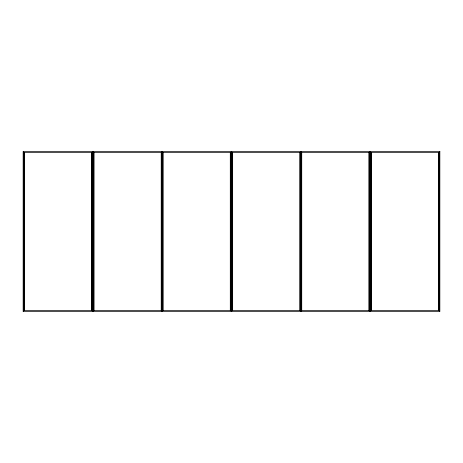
<?xml version="1.0" encoding="UTF-8"?>
<svg xmlns="http://www.w3.org/2000/svg" width="463" height="463" viewBox="0 0 463 463"><rect width="100%" height="100%" fill="white"/><g stroke="black" fill="none" stroke-linecap="round" stroke-linejoin="round"><path stroke-width="0.69" d="M439.584 151.436L439.584 311.564M438.658 152.506L438.658 310.494M371.39 152.506L371.39 310.494M370.464 151.436L370.464 311.564M370.197 151.436L370.197 311.564M370.145 151.436L370.145 311.564M369.931 151.436L369.931 311.564M369.879 151.436L369.879 311.564M368.953 152.506L368.953 310.494M301.737 152.506L301.737 310.494M301.077 151.436L301.077 311.564M300.811 151.436L300.811 311.564M300.545 151.436L300.545 311.564M299.885 152.506L299.885 310.494M232.663 152.506L232.663 310.494M231.743 151.436L231.743 311.564M231.477 151.436L231.477 311.564M231.205 151.436L231.205 311.564M230.285 152.506L230.285 310.494M163.063 152.506L163.063 310.494M162.403 151.436L162.403 311.564M162.137 151.436L162.137 311.564M161.871 151.436L161.871 311.564M161.217 152.506L161.217 310.494M93.995 152.506L93.995 310.494M93.069 151.436L93.069 311.564M92.803 151.436L92.803 311.564M92.536 151.436L92.536 311.564M91.61 152.506L91.61 310.494M24.342 152.506L24.342 310.494M23.416 151.436L23.416 311.564M439.85 151.436L23.15 151.436L23.15 311.564L439.85 311.564L439.85 151.436M91.877 152.506L24.076 152.506L24.076 310.494L91.877 310.494L91.877 152.506M161.483 152.506L93.729 152.506L93.729 310.494L161.483 310.494L161.483 152.506M230.551 152.506L162.797 152.506L162.797 310.494L230.551 310.494L230.551 152.506M300.151 152.506L232.397 152.506L232.397 310.494L300.151 310.494L300.151 152.506M369.219 152.506L301.465 152.506L301.465 310.494L369.219 310.494L369.219 152.506M438.924 152.506L371.123 152.506L371.123 310.494L438.924 310.494L438.924 152.506"/></g></svg>
